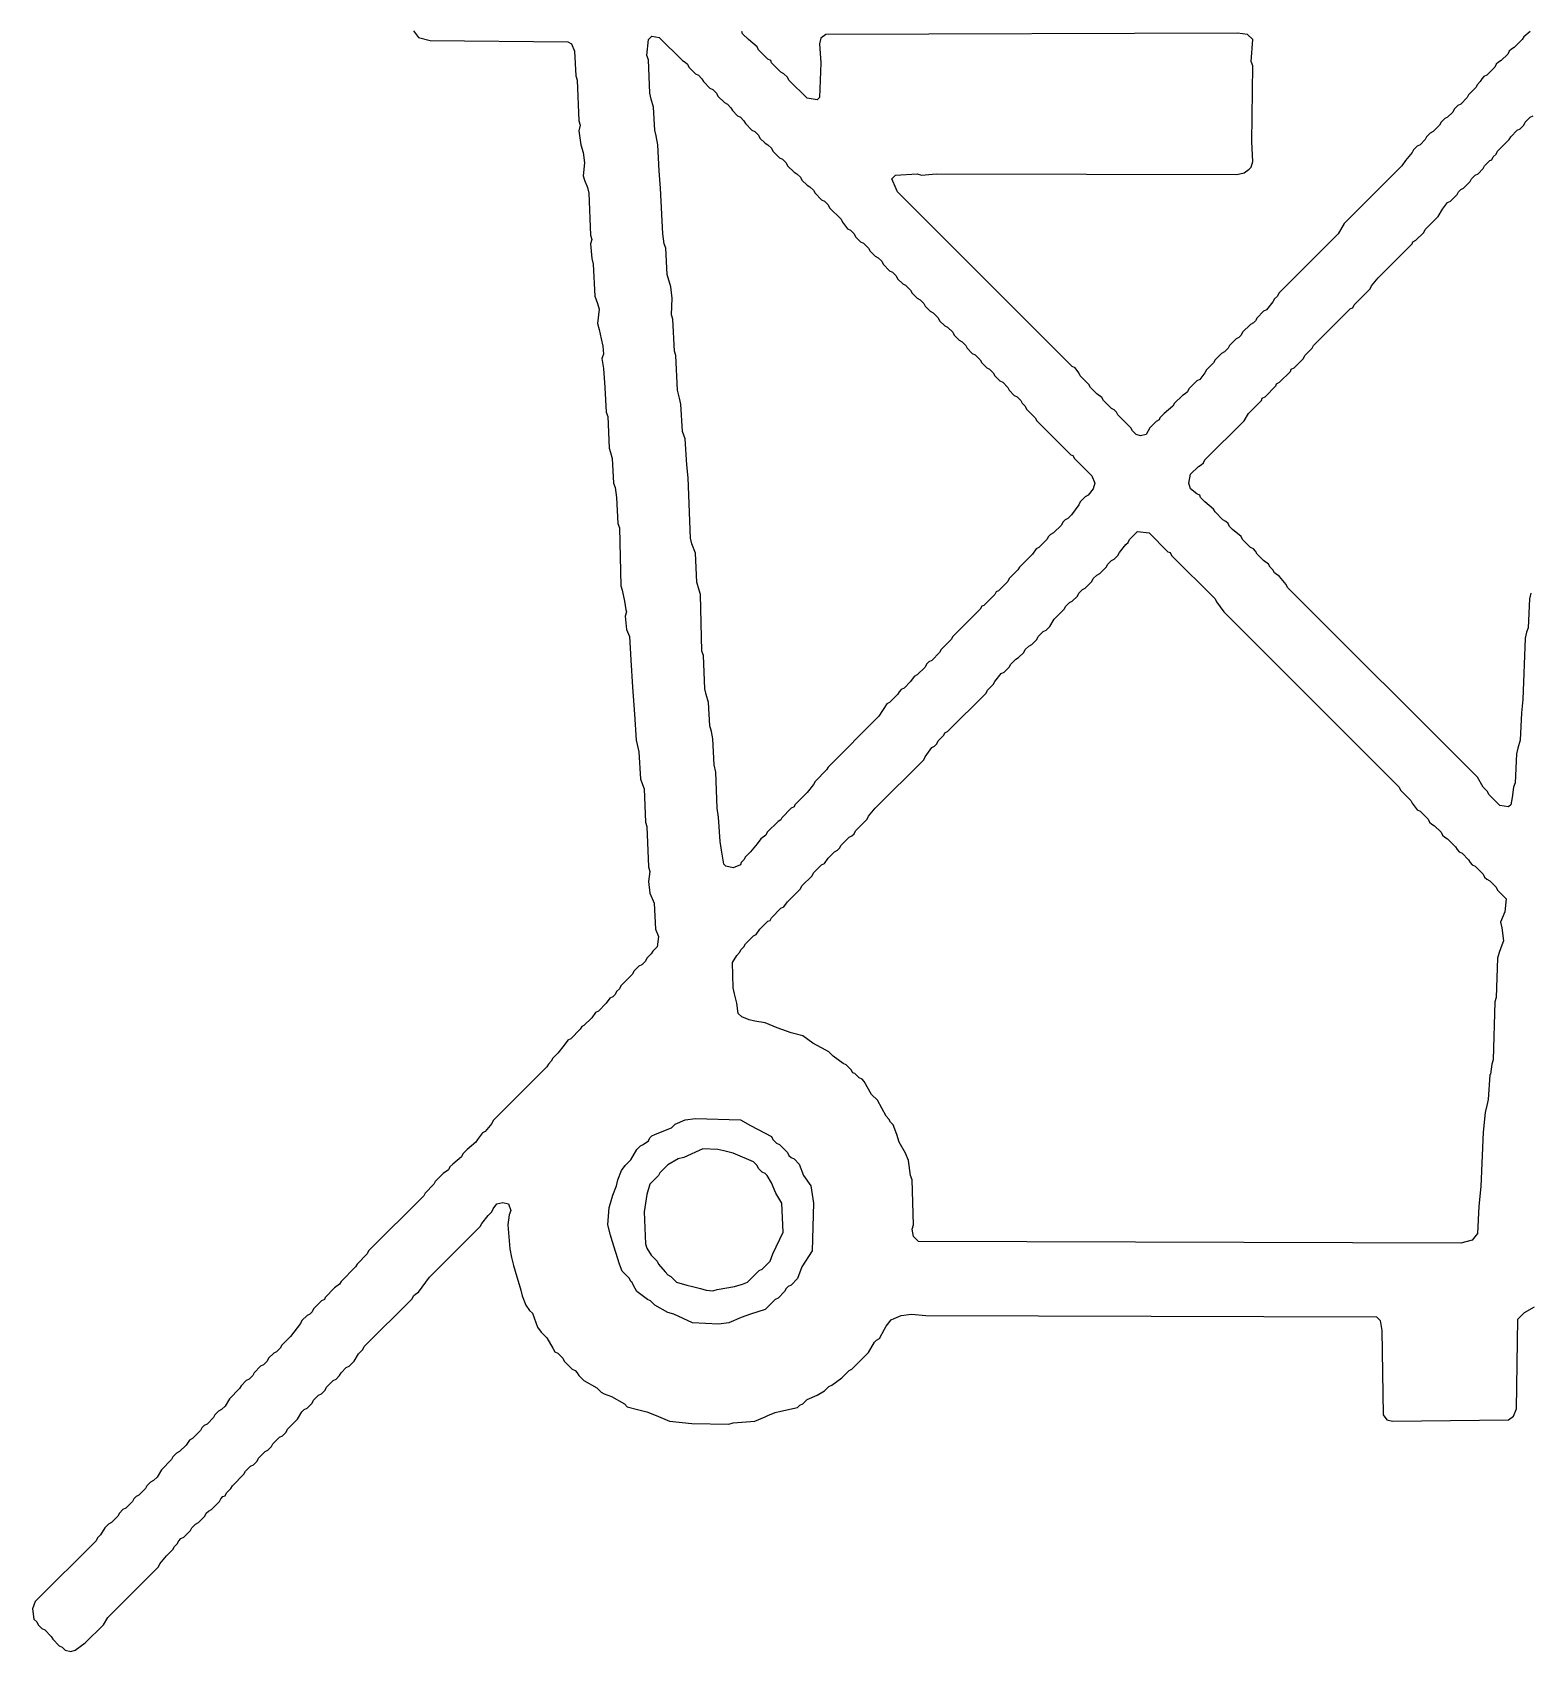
# Model space of a CAD drawing. Header units: millimetres. Extents: x 0 to 174, y 0 to 132.
# Drawn here: x 16.36 to 23.44, y 8.78 to 16.43 of the extents above; entities that cross this region are included whole.
import ezdxf

# ---------------------------------------------------------------- set-up
doc = ezdxf.new("R2010")
doc.units = ezdxf.units.MM
doc.layers.add('BottomOverlay', color=54, linetype='Continuous')

msp = doc.modelspace()

# ---------------------------------------------------------------- linework, layer by layer
at = {"layer": 'BottomOverlay'}
for p, q in [((18.1616, 16.4367), (18.1856, 16.4059)), ((18.1856, 16.4059), (18.2403, 16.3922)), ((18.2403, 16.3922), (18.8908, 16.3853)), ((18.8908, 16.3853), (18.9079, 16.3751)), ((18.9079, 16.3751), (18.9216, 16.3408)), ((19.264, 16.3203), (19.2708, 16.3956)), ((19.2708, 16.3956), (19.2879, 16.4127)), ((19.2879, 16.4127), (19.3222, 16.4059)), ((19.3222, 16.4059), (19.4317, 16.2963)), ((19.7159, 16.423), (19.7125, 16.4333)), ((19.7433, 16.3956), (19.7159, 16.423)), ((19.7844, 16.3614), (19.7433, 16.3956)), ((20.0856, 16.4025), (20.0788, 16.3751)), ((20.0788, 16.3751), (20.0856, 16.2861)), ((20.1096, 16.4196), (20.0856, 16.4025)), ((22.0542, 16.4264), (20.1096, 16.4196)), ((22.1021, 16.4196), (22.0542, 16.4264)), ((22.1261, 16.3956), (22.1021, 16.4196)), ((22.1192, 16.2929), (22.1261, 16.3956)), ((23.3996, 16.3956), (23.362, 16.3579)), ((23.4065, 16.4093), (23.3996, 16.3956)), ((23.4373, 16.4333), (23.4065, 16.4093)), ((18.9216, 16.3408), (18.9285, 16.2244)), ((19.2708, 16.2997), (19.264, 16.3203)), ((19.2777, 16.1423), (19.2708, 16.2997)), ((19.7912, 16.3477), (19.7844, 16.3614)), ((19.8357, 16.3032), (19.7912, 16.3477)), ((19.8494, 16.2963), (19.8357, 16.3032)), ((23.3311, 16.3271), (23.3003, 16.2963)), ((23.338, 16.3408), (23.3311, 16.3271)), ((23.3483, 16.3511), (23.338, 16.3408)), ((23.362, 16.3579), (23.3483, 16.3511)), ((18.9285, 16.2244), (18.9353, 16.2039)), ((19.4317, 16.2963), (19.4454, 16.2895)), ((19.4454, 16.2895), (19.4557, 16.2792)), ((19.4557, 16.2792), (19.4625, 16.2655)), ((19.4625, 16.2655), (19.4934, 16.2347)), ((19.4934, 16.2347), (19.5071, 16.2279)), ((19.5071, 16.2279), (19.5242, 16.2107)), ((19.8528, 16.2861), (19.8494, 16.2963)), ((19.8973, 16.2415), (19.8528, 16.2861)), ((19.911, 16.2347), (19.8973, 16.2415)), ((19.9281, 16.2176), (19.911, 16.2347)), ((20.0856, 16.2861), (20.0788, 16.1217)), ((22.1261, 16.2724), (22.1192, 16.2929)), ((22.1226, 15.9129), (22.1261, 16.2724)), ((23.2319, 16.2279), (23.2182, 16.221)), ((23.2695, 16.2655), (23.2319, 16.2279)), ((23.2764, 16.2792), (23.2695, 16.2655)), ((23.2866, 16.2895), (23.2764, 16.2792)), ((23.3003, 16.2963), (23.2866, 16.2895)), ((18.9353, 16.2039), (18.9422, 16.0122)), ((19.5242, 16.2107), (19.531, 16.197)), ((19.531, 16.197), (19.5618, 16.1662)), ((19.5618, 16.1662), (19.5755, 16.1594)), ((19.5755, 16.1594), (19.5926, 16.1423)), ((19.935, 16.2039), (19.9281, 16.2176)), ((20.0206, 16.1183), (19.935, 16.2039)), ((23.1805, 16.1697), (23.1463, 16.1354)), ((23.1874, 16.1833), (23.1805, 16.1697)), ((23.2011, 16.197), (23.1874, 16.1833)), ((23.2079, 16.2107), (23.2011, 16.197)), ((23.2182, 16.221), (23.2079, 16.2107)), ((19.2845, 16.1149), (19.2777, 16.1423)), ((19.2948, 16.0772), (19.2845, 16.1149)), ((19.3016, 15.9677), (19.2948, 16.0772)), ((19.5926, 16.1423), (19.5995, 16.1286)), ((19.5995, 16.1286), (19.6303, 16.0978)), ((19.6303, 16.0978), (19.644, 16.0909)), ((19.644, 16.0909), (19.6611, 16.0738)), ((19.6611, 16.0738), (19.668, 16.0601)), ((20.0685, 16.1115), (20.0206, 16.1183)), ((20.0788, 16.1217), (20.0685, 16.1115)), ((23.0949, 16.0841), (23.0778, 16.0669)), ((23.1086, 16.0909), (23.0949, 16.0841)), ((23.1394, 16.1217), (23.1086, 16.0909)), ((23.1463, 16.1354), (23.1394, 16.1217)), ((18.9422, 16.0122), (18.949, 15.9916)), ((19.668, 16.0601), (19.6919, 16.0361)), ((19.6919, 16.0361), (19.7056, 16.0293)), ((19.7056, 16.0293), (19.7227, 16.0122)), ((19.7227, 16.0122), (19.7296, 15.9985)), ((19.7296, 15.9985), (19.7604, 15.9677)), ((23.0162, 16.0053), (23.0093, 15.9916)), ((23.0333, 16.0224), (23.0162, 16.0053)), ((23.047, 16.0293), (23.0333, 16.0224)), ((23.071, 16.0532), (23.047, 16.0293)), ((23.0778, 16.0669), (23.071, 16.0532)), ((23.4065, 15.9916), (23.4133, 16.0053)), ((23.4133, 16.0053), (23.4373, 16.0293)), ((23.4373, 16.0293), (23.451, 16.0361)), ((18.949, 15.9916), (18.9422, 15.9642)), ((18.9422, 15.9642), (18.9524, 15.8992)), ((19.3085, 15.9403), (19.3016, 15.9677)), ((19.3153, 15.8992), (19.3085, 15.9403)), ((19.7604, 15.9677), (19.7741, 15.9608)), ((19.7741, 15.9608), (19.7912, 15.9437)), ((19.7912, 15.9437), (19.7981, 15.93)), ((19.7981, 15.93), (19.822, 15.906)), ((22.9409, 15.9232), (22.9169, 15.8992)), ((22.9477, 15.9368), (22.9409, 15.9232)), ((22.9648, 15.954), (22.9477, 15.9368)), ((22.9785, 15.9608), (22.9648, 15.954)), ((23.0093, 15.9916), (22.9785, 15.9608)), ((23.2832, 15.8684), (23.338, 15.9232)), ((23.338, 15.9232), (23.3448, 15.9368)), ((23.3448, 15.9368), (23.3757, 15.9677)), ((23.3757, 15.9677), (23.3893, 15.9745)), ((23.3893, 15.9745), (23.4065, 15.9916)), ((18.9524, 15.8992), (18.9627, 15.8615)), ((18.9627, 15.8615), (18.9696, 15.8136)), ((19.3222, 15.7759), (19.3153, 15.8992)), ((19.822, 15.906), (19.8357, 15.8992)), ((19.8357, 15.8992), (19.8528, 15.8821)), ((19.8528, 15.8821), (19.8597, 15.8684)), ((19.8597, 15.8684), (19.8905, 15.8376)), ((22.1261, 15.8204), (22.1226, 15.9129)), ((22.8792, 15.8615), (22.8484, 15.8239)), ((22.8861, 15.8752), (22.8792, 15.8615)), ((22.9032, 15.8923), (22.8861, 15.8752)), ((22.9169, 15.8992), (22.9032, 15.8923)), ((23.2558, 15.8273), (23.2627, 15.841)), ((23.2627, 15.841), (23.2764, 15.8547)), ((23.2764, 15.8547), (23.2832, 15.8684)), ((18.9696, 15.8136), (18.9627, 15.752)), ((19.329, 15.6938), (19.3222, 15.7759)), ((19.8905, 15.8376), (19.9042, 15.8307)), ((19.9042, 15.8307), (19.9213, 15.8136)), ((19.9213, 15.8136), (19.9281, 15.7999)), ((19.9281, 15.7999), (19.959, 15.7691)), ((19.959, 15.7691), (19.9727, 15.7622)), ((22.0507, 15.7588), (22.085, 15.7657)), ((22.085, 15.7657), (22.1089, 15.7828)), ((22.1089, 15.7828), (22.1192, 15.7931)), ((22.1192, 15.7931), (22.1261, 15.8204)), ((22.8313, 15.7999), (22.5574, 15.526)), ((22.8484, 15.8239), (22.8313, 15.7999)), ((23.1908, 15.7622), (23.2147, 15.7862)), ((23.2147, 15.7862), (23.2216, 15.7999)), ((23.2216, 15.7999), (23.2456, 15.8239)), ((23.2456, 15.8239), (23.2558, 15.8273)), ((18.9627, 15.752), (18.9696, 15.7314)), ((18.9696, 15.7314), (18.9832, 15.6972)), ((18.9832, 15.6972), (18.9901, 15.6698)), ((19.3393, 15.4781), (19.329, 15.6938)), ((19.9727, 15.7622), (19.9898, 15.7451)), ((19.9898, 15.7451), (19.9966, 15.7314)), ((19.9966, 15.7314), (20.0206, 15.7075)), ((20.0206, 15.7075), (20.0343, 15.7006)), ((20.0343, 15.7006), (20.0514, 15.6835)), ((20.4211, 15.7383), (20.4383, 15.7554)), ((20.4417, 15.6904), (20.4211, 15.7383)), ((20.4383, 15.7554), (20.541, 15.7622)), ((20.4485, 15.6767), (20.4417, 15.6904)), ((20.541, 15.7622), (20.5615, 15.7554)), ((20.5615, 15.7554), (20.63, 15.7622)), ((20.63, 15.7622), (22.0507, 15.7588)), ((23.0983, 15.6767), (23.1086, 15.6869)), ((23.1086, 15.6869), (23.1223, 15.6938)), ((23.1223, 15.6938), (23.1531, 15.7246)), ((23.1531, 15.7246), (23.16, 15.7383)), ((23.16, 15.7383), (23.1771, 15.7554)), ((23.1771, 15.7554), (23.1908, 15.7622)), ((18.9901, 15.6698), (18.9969, 15.4712)), ((20.0514, 15.6835), (20.0582, 15.6698)), ((20.0582, 15.6698), (20.0891, 15.639)), ((20.0891, 15.639), (20.1027, 15.6322)), ((20.1027, 15.6322), (20.1199, 15.615)), ((20.1199, 15.615), (20.1267, 15.6013)), ((21.2736, 14.8516), (20.4485, 15.6767)), ((23.023, 15.5945), (23.047, 15.6253)), ((23.047, 15.6253), (23.0607, 15.6322)), ((23.0607, 15.6322), (23.0915, 15.663)), ((23.0915, 15.663), (23.0983, 15.6767)), ((20.1267, 15.6013), (20.1815, 15.5466)), ((20.1815, 15.5466), (20.1883, 15.5329)), ((20.1883, 15.5329), (20.2123, 15.5021)), ((22.9409, 15.4986), (23.0025, 15.5603)), ((23.0025, 15.5603), (23.023, 15.5945)), ((18.9969, 15.4712), (19.0038, 15.4507)), ((19.3461, 15.4302), (19.3393, 15.4781)), ((20.2123, 15.5021), (20.226, 15.4952)), ((20.226, 15.4952), (20.2431, 15.4781)), ((20.2431, 15.4781), (20.25, 15.4644)), ((20.25, 15.4644), (20.2739, 15.4404)), ((22.53, 15.4781), (22.2493, 15.1974)), ((22.5574, 15.526), (22.53, 15.4781)), ((22.8964, 15.4473), (22.934, 15.4849)), ((22.934, 15.4849), (22.9409, 15.4986)), ((19.0038, 15.4507), (18.9969, 15.4302)), ((18.9969, 15.4302), (19.0038, 15.3617)), ((19.353, 15.4096), (19.3461, 15.4302)), ((19.3598, 15.2864), (19.353, 15.4096)), ((20.2739, 15.4404), (20.2876, 15.4336)), ((20.2876, 15.4336), (20.3116, 15.4096)), ((20.3116, 15.4096), (20.3184, 15.3959)), ((20.3184, 15.3959), (20.3424, 15.372)), ((22.7252, 15.2761), (22.8792, 15.4302)), ((22.8792, 15.4302), (22.8827, 15.4404)), ((22.8827, 15.4404), (22.8964, 15.4473)), ((19.0038, 15.3617), (19.0106, 15.3343)), ((19.0106, 15.3343), (19.0175, 15.1837)), ((20.3424, 15.372), (20.3561, 15.3651)), ((20.3561, 15.3651), (20.3732, 15.348)), ((20.3732, 15.348), (20.3801, 15.3343)), ((20.3801, 15.3343), (20.4109, 15.3035)), ((20.4109, 15.3035), (20.4246, 15.2966)), ((19.377, 15.2282), (19.3598, 15.2864)), ((19.3838, 15.1734), (19.377, 15.2282)), ((20.4246, 15.2966), (20.4417, 15.2795)), ((20.4417, 15.2795), (20.4485, 15.2658)), ((20.4485, 15.2658), (20.4725, 15.2419)), ((20.4725, 15.2419), (20.4862, 15.235)), ((20.4862, 15.235), (20.5101, 15.2111)), ((22.6807, 15.2179), (22.6875, 15.2316)), ((22.6875, 15.2316), (22.7183, 15.2693)), ((22.7183, 15.2693), (22.7218, 15.2727)), ((22.7218, 15.2727), (22.7252, 15.2761)), ((19.0175, 15.1837), (19.0312, 15.1494)), ((19.3804, 15.0947), (19.3838, 15.1734)), ((20.5101, 15.2111), (20.517, 15.1974)), ((20.517, 15.1974), (20.541, 15.1734)), ((20.541, 15.1734), (20.5547, 15.1666)), ((20.5547, 15.1666), (20.5718, 15.1494)), ((22.2219, 15.1563), (22.1911, 15.1186)), ((22.2288, 15.17), (22.2219, 15.1563)), ((22.2425, 15.1837), (22.2288, 15.17)), ((22.2493, 15.1974), (22.2425, 15.1837)), ((22.6054, 15.1426), (22.6807, 15.2179)), ((19.0312, 15.1494), (19.038, 15.122)), ((19.038, 15.122), (19.0312, 15.0536)), ((19.3872, 15.0741), (19.3804, 15.0947)), ((19.3941, 14.9235), (19.3872, 15.0741)), ((20.5718, 15.1494), (20.5786, 15.1357)), ((20.5786, 15.1357), (20.6026, 15.1118)), ((20.6026, 15.1118), (20.6163, 15.1049)), ((20.6163, 15.1049), (20.6402, 15.081)), ((20.6402, 15.081), (20.6471, 15.0673)), ((22.1466, 15.081), (22.1398, 15.0673)), ((22.1774, 15.1118), (22.1466, 15.081)), ((22.1911, 15.1186), (22.1774, 15.1118)), ((22.4136, 14.9509), (22.5882, 15.1255)), ((22.5882, 15.1255), (22.5985, 15.1289)), ((22.5985, 15.1289), (22.6054, 15.1426)), ((19.0312, 15.0536), (19.038, 15.0262)), ((19.038, 15.0262), (19.0483, 14.9817)), ((20.6471, 15.0673), (20.6711, 15.0433)), ((20.6711, 15.0433), (20.6847, 15.0365)), ((20.6847, 15.0365), (20.7087, 15.0125)), ((20.7087, 15.0125), (20.7156, 14.9988)), ((20.7156, 14.9988), (20.7395, 14.9748)), ((22.0713, 14.9988), (22.061, 14.9885)), ((22.0781, 15.0125), (22.0713, 14.9988)), ((22.1158, 15.0502), (22.0781, 15.0125)), ((22.1295, 15.057), (22.1158, 15.0502)), ((22.1398, 15.0673), (22.1295, 15.057)), ((19.0483, 14.9817), (19.0551, 14.9474)), ((19.0551, 14.9474), (19.0586, 14.9098)), ((19.4009, 14.9029), (19.3941, 14.9235)), ((20.7395, 14.9748), (20.7532, 14.968)), ((20.7532, 14.968), (20.7703, 14.9509)), ((20.7703, 14.9509), (20.7772, 14.9372)), ((20.7772, 14.9372), (20.8011, 14.9132)), ((22.0097, 14.9372), (21.9925, 14.9201)), ((22.0165, 14.9509), (22.0097, 14.9372)), ((22.0473, 14.9817), (22.0165, 14.9509)), ((22.061, 14.9885), (22.0473, 14.9817)), ((22.3726, 14.9029), (22.4068, 14.9372)), ((22.4068, 14.9372), (22.4136, 14.9509)), ((19.0586, 14.9098), (19.0517, 14.8892)), ((19.0517, 14.8892), (19.0586, 14.8413)), ((19.4078, 14.7386), (19.4009, 14.9029)), ((20.8011, 14.9132), (20.8148, 14.9064)), ((20.8148, 14.9064), (20.8388, 14.8824)), ((20.8388, 14.8824), (20.8457, 14.8687)), ((20.8457, 14.8687), (20.8696, 14.8447)), ((20.8696, 14.8447), (20.8833, 14.8379)), ((21.2873, 14.8447), (21.2736, 14.8516)), ((21.3044, 14.8208), (21.2873, 14.8447)), ((21.9412, 14.8687), (21.907, 14.8345)), ((21.948, 14.8824), (21.9412, 14.8687)), ((21.9788, 14.9132), (21.948, 14.8824)), ((21.9925, 14.9201), (21.9788, 14.9132)), ((22.3075, 14.8379), (22.3212, 14.8447)), ((22.3212, 14.8447), (22.3657, 14.8892)), ((22.3657, 14.8892), (22.3726, 14.9029)), ((19.0586, 14.8413), (19.0654, 14.7523)), ((20.8833, 14.8379), (20.9004, 14.8208)), ((20.9004, 14.8208), (20.9073, 14.8071)), ((20.9073, 14.8071), (20.9312, 14.7831)), ((20.9312, 14.7831), (20.9449, 14.7763)), ((20.9449, 14.7763), (20.9689, 14.7523)), ((21.3113, 14.8071), (21.3044, 14.8208)), ((21.3523, 14.766), (21.3113, 14.8071)), ((21.8624, 14.7831), (21.8248, 14.7455)), ((21.8761, 14.79), (21.8624, 14.7831)), ((21.9001, 14.8208), (21.8761, 14.79)), ((21.907, 14.8345), (21.9001, 14.8208)), ((22.2356, 14.7592), (22.239, 14.7694)), ((22.239, 14.7694), (22.2527, 14.7763)), ((22.2527, 14.7763), (22.3041, 14.8276)), ((22.3041, 14.8276), (22.3075, 14.8379)), ((19.0654, 14.7523), (19.0723, 14.6359)), ((19.418, 14.701), (19.4078, 14.7386)), ((19.4249, 14.6736), (19.418, 14.701)), ((20.9689, 14.7523), (20.9757, 14.7386)), ((20.9757, 14.7386), (20.9997, 14.7146)), ((20.9997, 14.7146), (21.0134, 14.7078)), ((21.0134, 14.7078), (21.0305, 14.6907)), ((21.3592, 14.7523), (21.3523, 14.766)), ((21.39, 14.7215), (21.3592, 14.7523)), ((21.414, 14.7044), (21.39, 14.7215)), ((21.4208, 14.6907), (21.414, 14.7044)), ((21.794, 14.7146), (21.7563, 14.677)), ((21.8077, 14.7215), (21.794, 14.7146)), ((21.8179, 14.7318), (21.8077, 14.7215)), ((21.8248, 14.7455), (21.8179, 14.7318)), ((22.1671, 14.6907), (22.1706, 14.701)), ((22.1706, 14.701), (22.1843, 14.7078)), ((22.1843, 14.7078), (22.2356, 14.7592)), ((19.0723, 14.6359), (19.0791, 14.6154)), ((19.0791, 14.6154), (19.086, 14.4647)), ((19.4317, 14.5435), (19.4249, 14.6736)), ((21.0305, 14.6907), (21.0374, 14.677)), ((21.0374, 14.677), (21.0511, 14.6633)), ((21.0511, 14.6633), (21.0579, 14.6496)), ((21.0579, 14.6496), (21.099, 14.6085)), ((21.4585, 14.653), (21.4208, 14.6907)), ((21.4722, 14.6462), (21.4585, 14.653)), ((21.4824, 14.6359), (21.4722, 14.6462)), ((21.4893, 14.6222), (21.4824, 14.6359)), ((21.5509, 14.5606), (21.4893, 14.6222)), ((21.7084, 14.6291), (21.6878, 14.6085)), ((21.7495, 14.6633), (21.7084, 14.6291)), ((21.7563, 14.677), (21.7495, 14.6633)), ((22.085, 14.5948), (22.1055, 14.6291)), ((22.1055, 14.6291), (22.1671, 14.6907)), ((19.4454, 14.5092), (19.4317, 14.5435)), ((21.099, 14.6085), (21.1058, 14.5948)), ((21.1058, 14.5948), (21.2668, 14.4339)), ((21.5578, 14.5469), (21.5509, 14.5606)), ((21.5749, 14.5298), (21.5578, 14.5469)), ((21.6399, 14.5606), (21.6228, 14.5298)), ((21.6707, 14.5914), (21.6399, 14.5606)), ((21.6844, 14.5982), (21.6707, 14.5914)), ((21.6878, 14.6085), (21.6844, 14.5982)), ((21.9001, 14.4099), (22.085, 14.5948)), ((19.086, 14.4647), (19.0928, 14.4442)), ((19.4523, 14.386), (19.4454, 14.5092)), ((21.5954, 14.5229), (21.5749, 14.5298)), ((21.6228, 14.5298), (21.5954, 14.5229)), ((19.0928, 14.4442), (19.0996, 14.4168)), ((19.0996, 14.4168), (19.1065, 14.3004)), ((19.4591, 14.3244), (19.4523, 14.386)), ((21.2668, 14.4339), (21.277, 14.4305)), ((21.277, 14.4305), (21.2839, 14.4168)), ((21.2839, 14.4168), (21.3284, 14.3723)), ((21.8693, 14.3791), (21.883, 14.386)), ((21.883, 14.386), (21.8933, 14.3963)), ((21.8933, 14.3963), (21.9001, 14.4099)), ((19.4694, 14.0402), (19.4591, 14.3244)), ((21.3284, 14.3723), (21.3318, 14.3689)), ((21.3318, 14.3689), (21.366, 14.3346)), ((21.366, 14.3346), (21.3797, 14.3004)), ((21.8248, 14.3004), (21.8316, 14.3415)), ((21.8316, 14.3415), (21.8693, 14.3791)), ((19.1065, 14.3004), (19.1133, 14.2799)), ((19.1133, 14.2799), (19.1202, 14.2319)), ((21.3352, 14.2353), (21.3113, 14.2114)), ((21.3489, 14.2422), (21.3352, 14.2353)), ((21.3729, 14.273), (21.3489, 14.2422)), ((21.3797, 14.3004), (21.3729, 14.273)), ((21.8316, 14.273), (21.8248, 14.3004)), ((21.8624, 14.249), (21.8316, 14.273)), ((21.8761, 14.2422), (21.8624, 14.249)), ((21.8796, 14.2319), (21.8761, 14.2422)), ((19.1202, 14.2319), (19.127, 14.1087)), ((21.3044, 14.1977), (21.2702, 14.1498)), ((21.3113, 14.2114), (21.3044, 14.1977)), ((21.9001, 14.2114), (21.8796, 14.2319)), ((21.9412, 14.1771), (21.9001, 14.2114)), ((21.948, 14.1635), (21.9412, 14.1771)), ((21.9857, 14.1258), (21.948, 14.1635)), ((19.127, 14.1087), (19.1339, 14.0881)), ((19.1339, 14.0881), (19.1407, 13.8143)), ((21.2222, 14.1018), (21.1846, 14.0642)), ((21.2291, 14.1155), (21.2222, 14.1018)), ((21.2394, 14.1258), (21.2291, 14.1155)), ((21.2531, 14.1326), (21.2394, 14.1258)), ((21.2702, 14.1498), (21.2531, 14.1326)), ((21.9994, 14.1189), (21.9857, 14.1258)), ((22.0097, 14.1087), (21.9994, 14.1189)), ((22.0165, 14.095), (22.0097, 14.1087)), ((22.0302, 14.0813), (22.0165, 14.095)), ((22.0713, 14.0471), (22.0302, 14.0813)), ((19.4762, 14.0128), (19.4694, 14.0402)), ((19.4934, 13.9683), (19.4762, 14.0128)), ((21.1538, 14.0334), (21.1161, 13.9957)), ((21.1606, 14.0471), (21.1538, 14.0334)), ((21.1709, 14.0573), (21.1606, 14.0471)), ((21.1846, 14.0642), (21.1709, 14.0573)), ((21.4961, 13.9717), (21.5269, 14.0094)), ((21.5269, 14.0094), (21.5372, 14.0197)), ((21.5372, 14.0197), (21.5441, 14.0334)), ((21.5441, 14.0334), (21.5817, 14.071)), ((21.5817, 14.071), (21.6365, 14.0642)), ((21.6365, 14.0642), (21.7255, 13.9752)), ((22.0781, 14.0334), (22.0713, 14.0471)), ((22.1158, 13.9957), (22.0781, 14.0334)), ((19.5002, 13.8314), (19.4934, 13.9683)), ((21.0853, 13.9649), (21.0237, 13.9033)), ((21.1024, 13.9889), (21.0853, 13.9649)), ((21.1161, 13.9957), (21.1024, 13.9889)), ((21.4414, 13.917), (21.4585, 13.9341)), ((21.4585, 13.9341), (21.4722, 13.9409)), ((21.4722, 13.9409), (21.4893, 13.958)), ((21.4893, 13.958), (21.4961, 13.9717)), ((21.7255, 13.9752), (21.7358, 13.9717)), ((21.7358, 13.9717), (21.7426, 13.958)), ((21.7426, 13.958), (21.948, 13.7526)), ((22.1295, 13.9889), (22.1158, 13.9957)), ((22.1398, 13.9786), (22.1295, 13.9889)), ((22.1466, 13.9649), (22.1398, 13.9786)), ((22.1774, 13.9341), (22.1466, 13.9649)), ((22.2014, 13.917), (22.1774, 13.9341)), ((21.0168, 13.8896), (20.9757, 13.8485)), ((21.0237, 13.9033), (21.0168, 13.8896)), ((21.3729, 13.8485), (21.39, 13.8656)), ((21.39, 13.8656), (21.4037, 13.8725)), ((21.4037, 13.8725), (21.4345, 13.9033)), ((21.4345, 13.9033), (21.4414, 13.917)), ((22.2082, 13.9033), (22.2014, 13.917)), ((22.2219, 13.8896), (22.2082, 13.9033)), ((22.2288, 13.8759), (22.2219, 13.8896)), ((22.2527, 13.8588), (22.2288, 13.8759)), ((22.2835, 13.8211), (22.2527, 13.8588)), ((19.1407, 13.8143), (19.1476, 13.7937)), ((19.1476, 13.7937), (19.1578, 13.7424)), ((19.5105, 13.7937), (19.5002, 13.8314)), ((19.5173, 13.7732), (19.5105, 13.7937)), ((19.5242, 13.5061), (19.5173, 13.7732)), ((20.9073, 13.7732), (20.8559, 13.7218)), ((20.9141, 13.7869), (20.9073, 13.7732)), ((20.9244, 13.7903), (20.9141, 13.7869)), ((20.9689, 13.8348), (20.9244, 13.7903)), ((20.9757, 13.8485), (20.9689, 13.8348)), ((21.2976, 13.7663), (21.3044, 13.78)), ((21.3044, 13.78), (21.3215, 13.7971)), ((21.3215, 13.7971), (21.3352, 13.804)), ((21.3352, 13.804), (21.366, 13.8348)), ((21.366, 13.8348), (21.3729, 13.8485)), ((22.2904, 13.8074), (22.2835, 13.8211)), ((23.1874, 12.9104), (22.2904, 13.8074)), ((23.4407, 13.78), (23.4339, 13.7526)), ((19.1578, 13.7424), (19.1647, 13.7013)), ((19.1647, 13.7013), (19.1681, 13.691)), ((20.8388, 13.7047), (20.7087, 13.5746)), ((20.8457, 13.7184), (20.8388, 13.7047)), ((20.8559, 13.7218), (20.8457, 13.7184)), ((21.188, 13.6568), (21.2359, 13.7047)), ((21.2359, 13.7047), (21.2428, 13.7184)), ((21.2428, 13.7184), (21.2599, 13.7355)), ((21.2599, 13.7355), (21.2736, 13.7424)), ((21.2736, 13.7424), (21.2976, 13.7663)), ((21.948, 13.7526), (21.9549, 13.7389)), ((21.9549, 13.7389), (21.9891, 13.691)), ((23.4339, 13.7526), (23.427, 13.6157)), ((19.1681, 13.691), (19.1613, 13.6705)), ((19.1613, 13.6705), (19.1681, 13.6088)), ((21.1504, 13.6054), (21.1675, 13.6225)), ((21.1675, 13.6225), (21.188, 13.6568)), ((21.9891, 13.691), (22.8176, 12.8625)), ((19.1681, 13.6088), (19.1818, 13.5746)), ((19.1818, 13.5746), (19.1887, 13.4651)), ((20.7019, 13.5609), (20.6539, 13.513)), ((20.7087, 13.5746), (20.7019, 13.5609)), ((21.0819, 13.5369), (21.1058, 13.5609)), ((21.1058, 13.5609), (21.1127, 13.5746)), ((21.1127, 13.5746), (21.1367, 13.5986)), ((21.1367, 13.5986), (21.1504, 13.6054)), ((23.4133, 13.5678), (23.403, 13.2768)), ((23.4202, 13.5951), (23.4133, 13.5678)), ((23.427, 13.6157), (23.4202, 13.5951)), ((19.531, 13.4856), (19.5242, 13.5061)), ((19.5379, 13.3281), (19.531, 13.4856)), ((20.6471, 13.4993), (20.6094, 13.4616)), ((20.6539, 13.513), (20.6471, 13.4993)), ((20.9826, 13.4445), (21.0066, 13.4685)), ((21.0066, 13.4685), (21.0203, 13.4753)), ((21.0203, 13.4753), (21.0442, 13.4993)), ((21.0442, 13.4993), (21.0511, 13.513)), ((21.0511, 13.513), (21.0682, 13.5301)), ((21.0682, 13.5301), (21.0819, 13.5369)), ((19.1887, 13.4651), (19.1955, 13.335)), ((20.541, 13.3932), (20.5273, 13.3863)), ((20.5786, 13.4308), (20.541, 13.3932)), ((20.5855, 13.4445), (20.5786, 13.4308)), ((20.5957, 13.4548), (20.5855, 13.4445)), ((20.6094, 13.4616), (20.5957, 13.4548)), ((20.9073, 13.3623), (20.9381, 13.4)), ((20.9381, 13.4), (20.9518, 13.4069)), ((20.9518, 13.4069), (20.9757, 13.4308)), ((20.9757, 13.4308), (20.9826, 13.4445)), ((19.1955, 13.335), (19.2058, 13.2083)), ((19.5447, 13.3007), (19.5379, 13.3281)), ((20.4554, 13.3144), (20.4485, 13.3007)), ((20.4656, 13.3247), (20.4554, 13.3144)), ((20.4793, 13.3315), (20.4656, 13.3247)), ((20.5101, 13.3623), (20.4793, 13.3315)), ((20.5273, 13.3863), (20.5101, 13.3623)), ((20.8662, 13.3076), (20.873, 13.3213)), ((20.873, 13.3213), (20.9004, 13.3486)), ((20.9004, 13.3486), (20.9073, 13.3623)), ((19.555, 13.2631), (19.5447, 13.3007)), ((19.5618, 13.1535), (19.555, 13.2631)), ((20.3972, 13.2562), (20.3595, 13.198)), ((20.4109, 13.2631), (20.3972, 13.2562)), ((20.4485, 13.3007), (20.4109, 13.2631)), ((20.6847, 13.1261), (20.8662, 13.3076)), ((23.403, 13.2768), (23.3962, 13.2151)), ((19.2058, 13.2083), (19.2126, 13.085)), ((20.3595, 13.198), (20.1199, 12.9584)), ((23.3962, 13.2151), (23.3893, 13.085)), ((19.2126, 13.085), (19.2263, 13.0303)), ((19.5687, 13.1261), (19.5618, 13.1535)), ((19.5755, 13.0919), (19.5687, 13.1261)), ((19.5824, 12.9686), (19.5755, 13.0919)), ((20.6402, 13.0816), (20.6676, 13.109)), ((20.6676, 13.109), (20.6711, 13.1193)), ((20.6711, 13.1193), (20.6847, 13.1261)), ((23.3893, 13.085), (23.3791, 13.0474)), ((19.2263, 13.0303), (19.2332, 12.9002)), ((20.5786, 13.0063), (20.6094, 13.0508)), ((20.6094, 13.0508), (20.6231, 13.0576)), ((20.6231, 13.0576), (20.6334, 13.0679)), ((20.6334, 13.0679), (20.6402, 13.0816)), ((23.3722, 13.02), (23.3654, 12.8831)), ((23.3791, 13.0474), (23.3722, 13.02)), ((19.5892, 12.9344), (19.5824, 12.9686)), ((19.5961, 12.7632), (19.5892, 12.9344)), ((20.113, 12.9447), (20.0582, 12.8899)), ((20.1199, 12.9584), (20.113, 12.9447)), ((20.3424, 12.7632), (20.5718, 12.9926)), ((20.5718, 12.9926), (20.5786, 13.0063)), ((19.2332, 12.9002), (19.2503, 12.8557)), ((19.2503, 12.8557), (19.2571, 12.6982)), ((20.0514, 12.8762), (20.0206, 12.8385)), ((20.0582, 12.8899), (20.0514, 12.8762)), ((22.8176, 12.8625), (22.8245, 12.8488)), ((23.2147, 12.8625), (23.1874, 12.9104)), ((23.2353, 12.842), (23.2147, 12.8625)), ((23.3585, 12.8625), (23.3517, 12.8146)), ((23.3654, 12.8831), (23.3585, 12.8625)), ((19.9624, 12.7803), (19.959, 12.7701)), ((20.0206, 12.8385), (19.9624, 12.7803)), ((22.8245, 12.8488), (22.8724, 12.8009)), ((22.8724, 12.8009), (22.8792, 12.7872)), ((22.8792, 12.7872), (22.9032, 12.7564)), ((23.2421, 12.8283), (23.2353, 12.842)), ((23.2935, 12.7769), (23.2421, 12.8283)), ((23.3448, 12.7803), (23.3346, 12.7701)), ((23.3517, 12.8146), (23.3448, 12.7803)), ((19.6029, 12.7221), (19.5961, 12.7632)), ((19.6098, 12.6057), (19.6029, 12.7221)), ((19.8973, 12.7084), (19.8836, 12.7016)), ((19.9008, 12.7187), (19.8973, 12.7084)), ((19.9453, 12.7632), (19.9008, 12.7187)), ((19.959, 12.7701), (19.9453, 12.7632)), ((20.25, 12.6571), (20.3047, 12.7119)), ((20.3047, 12.7119), (20.3116, 12.7256)), ((20.3116, 12.7256), (20.3424, 12.7632)), ((22.9032, 12.7564), (22.9169, 12.7495)), ((22.9169, 12.7495), (22.9546, 12.7119)), ((22.9546, 12.7119), (22.9614, 12.6982)), ((23.3346, 12.7701), (23.2935, 12.7769)), ((19.2571, 12.6982), (19.264, 12.6776)), ((19.264, 12.6776), (19.2708, 12.4859)), ((19.8254, 12.6366), (19.8015, 12.6194)), ((19.8323, 12.6502), (19.8254, 12.6366)), ((19.8836, 12.7016), (19.8323, 12.6502)), ((20.1815, 12.5886), (20.2191, 12.6263)), ((20.2191, 12.6263), (20.2328, 12.6331)), ((20.2328, 12.6331), (20.2431, 12.6434)), ((20.2431, 12.6434), (20.25, 12.6571)), ((22.9614, 12.6982), (22.9717, 12.6879)), ((22.9717, 12.6879), (22.9854, 12.6811)), ((22.9854, 12.6811), (23.0162, 12.6502)), ((23.0162, 12.6502), (23.023, 12.6366)), ((23.023, 12.6366), (23.0333, 12.6263)), ((23.0333, 12.6263), (23.047, 12.6194)), ((19.6166, 12.5647), (19.6098, 12.6057)), ((19.6269, 12.4996), (19.6166, 12.5647)), ((19.7535, 12.5578), (19.7296, 12.5338)), ((19.7844, 12.5955), (19.7535, 12.5578)), ((19.8015, 12.6194), (19.7844, 12.5955)), ((20.1199, 12.527), (20.1507, 12.5578)), ((20.1507, 12.5578), (20.1644, 12.5647)), ((20.1644, 12.5647), (20.1746, 12.5749)), ((20.1746, 12.5749), (20.1815, 12.5886)), ((23.047, 12.6194), (23.0847, 12.5818)), ((23.0847, 12.5818), (23.0915, 12.5681)), ((23.0915, 12.5681), (23.1018, 12.5578)), ((23.1018, 12.5578), (23.1155, 12.551)), ((23.1155, 12.551), (23.1463, 12.5202)), ((19.2708, 12.4859), (19.2777, 12.4654)), ((19.6371, 12.4893), (19.6269, 12.4996)), ((19.6714, 12.4825), (19.6371, 12.4893)), ((19.7056, 12.4962), (19.6714, 12.4825)), ((19.709, 12.5065), (19.7056, 12.4962)), ((19.7227, 12.5202), (19.709, 12.5065)), ((19.7296, 12.5338), (19.7227, 12.5202)), ((20.0514, 12.4585), (20.0891, 12.4962)), ((20.0891, 12.4962), (20.1027, 12.503)), ((20.1027, 12.503), (20.1199, 12.527)), ((23.1463, 12.5202), (23.1531, 12.5065)), ((23.1531, 12.5065), (23.1634, 12.4962)), ((23.1634, 12.4962), (23.1771, 12.4893)), ((23.1771, 12.4893), (23.2147, 12.4517)), ((19.2777, 12.4654), (19.2708, 12.4174)), ((19.2708, 12.4174), (19.2777, 12.3627)), ((19.9898, 12.3832), (19.9966, 12.3969)), ((19.9966, 12.3969), (20.0445, 12.4448)), ((20.0445, 12.4448), (20.0514, 12.4585)), ((23.2147, 12.4517), (23.2216, 12.438)), ((23.2216, 12.438), (23.2319, 12.4277)), ((23.2319, 12.4277), (23.2456, 12.4209)), ((23.2456, 12.4209), (23.2764, 12.3901)), ((19.2777, 12.3627), (19.2982, 12.3147)), ((19.911, 12.2976), (19.9281, 12.3216)), ((19.9281, 12.3216), (19.9898, 12.3832)), ((23.2764, 12.3901), (23.2832, 12.3764)), ((23.2832, 12.3764), (23.3243, 12.3353)), ((23.3243, 12.3353), (23.3175, 12.2737)), ((19.2982, 12.3147), (19.3051, 12.1915)), ((19.846, 12.2326), (19.8528, 12.2463)), ((19.8528, 12.2463), (19.8973, 12.2908)), ((19.8973, 12.2908), (19.911, 12.2976)), ((23.3175, 12.2737), (23.2969, 12.2257)), ((19.3051, 12.1915), (19.3188, 12.1573)), ((19.7672, 12.1607), (19.7809, 12.1675)), ((19.7809, 12.1675), (19.7981, 12.1915)), ((19.7981, 12.1915), (19.8357, 12.2292)), ((19.8357, 12.2292), (19.846, 12.2326)), ((23.2969, 12.2257), (23.3038, 12.1983)), ((23.3038, 12.1983), (23.3106, 12.1367)), ((19.3119, 12.1093), (19.2914, 12.0888)), ((19.3188, 12.1573), (19.3119, 12.1093)), ((19.7022, 12.0819), (19.709, 12.0956)), ((19.709, 12.0956), (19.7227, 12.1093)), ((19.7227, 12.1093), (19.7296, 12.123)), ((19.7296, 12.123), (19.7672, 12.1607)), ((23.3038, 12.1162), (23.2901, 12.0819)), ((23.3106, 12.1367), (23.3038, 12.1162)), ((19.2263, 12.0169), (19.2024, 11.9929)), ((19.24, 12.0237), (19.2263, 12.0169)), ((19.2571, 12.0409), (19.24, 12.0237)), ((19.264, 12.0546), (19.2571, 12.0409)), ((19.2845, 12.0751), (19.264, 12.0546)), ((19.2914, 12.0888), (19.2845, 12.0751)), ((19.668, 12.034), (19.6885, 12.0682)), ((19.6714, 11.9142), (19.668, 12.034)), ((19.6885, 12.0682), (19.7022, 12.0819)), ((23.2832, 12.0546), (23.2764, 11.8697)), ((23.2901, 12.0819), (23.2832, 12.0546)), ((19.1955, 11.9792), (19.1407, 11.9245)), ((19.2024, 11.9929), (19.1955, 11.9792)), ((19.0894, 11.8663), (19.0723, 11.8423)), ((19.1031, 11.8731), (19.0894, 11.8663)), ((19.1133, 11.8834), (19.1031, 11.8731)), ((19.1202, 11.8971), (19.1133, 11.8834)), ((19.1339, 11.9108), (19.1202, 11.8971)), ((19.1407, 11.9245), (19.1339, 11.9108)), ((19.6782, 11.8868), (19.6714, 11.9142)), ((19.6885, 11.8423), (19.6782, 11.8868)), ((23.2764, 11.8697), (23.2695, 11.8491)), ((19.0209, 11.7978), (19.0038, 11.7738)), ((19.0346, 11.8046), (19.0209, 11.7978)), ((19.0723, 11.8423), (19.0346, 11.8046)), ((19.6953, 11.7944), (19.6885, 11.8423)), ((19.7125, 11.7772), (19.6953, 11.7944)), ((23.2695, 11.8491), (23.2627, 11.5753)), ((18.949, 11.719), (18.9045, 11.6745)), ((18.9559, 11.7327), (18.949, 11.719)), ((18.9661, 11.7362), (18.9559, 11.7327)), ((19.0038, 11.7738), (18.9661, 11.7362)), ((19.7467, 11.7636), (19.7125, 11.7772)), ((19.7741, 11.7567), (19.7467, 11.7636)), ((19.822, 11.7499), (19.7741, 11.7567)), ((19.8802, 11.7259), (19.822, 11.7499)), ((19.9453, 11.7019), (19.8802, 11.7259)), ((18.8737, 11.6437), (18.8429, 11.6061)), ((18.8908, 11.6677), (18.8737, 11.6437)), ((18.9045, 11.6745), (18.8908, 11.6677)), ((20, 11.6882), (19.9453, 11.7019)), ((20.048, 11.654), (20, 11.6882)), ((20.1096, 11.6198), (20.048, 11.654)), ((18.7984, 11.5547), (18.7915, 11.541)), ((18.8121, 11.5684), (18.7984, 11.5547)), ((18.8189, 11.5821), (18.8121, 11.5684)), ((18.8429, 11.6061), (18.8189, 11.5821)), ((20.1233, 11.6129), (20.1096, 11.6198)), ((20.1438, 11.5924), (20.1233, 11.6129)), ((20.1918, 11.5581), (20.1438, 11.5924)), ((20.2055, 11.5513), (20.1918, 11.5581)), ((23.2558, 11.5547), (23.249, 11.5068)), ((23.2627, 11.5753), (23.2558, 11.5547)), ((18.7915, 11.541), (18.5382, 11.2877)), ((20.2294, 11.5273), (20.2055, 11.5513)), ((20.2363, 11.5136), (20.2294, 11.5273)), ((20.2465, 11.5102), (20.2363, 11.5136)), ((20.2671, 11.4897), (20.2465, 11.5102)), ((20.2808, 11.4828), (20.2671, 11.4897)), ((20.291, 11.4726), (20.2808, 11.4828)), ((23.2456, 11.5034), (23.2387, 11.387)), ((23.249, 11.5068), (23.2456, 11.5034)), ((20.3253, 11.4109), (20.291, 11.4726)), ((20.3527, 11.3835), (20.3253, 11.4109)), ((20.3937, 11.3082), (20.3527, 11.3835)), ((23.225, 11.3253), (23.2147, 11.2329)), ((23.2319, 11.3596), (23.225, 11.3253)), ((23.2387, 11.387), (23.2319, 11.3596)), ((18.5313, 11.274), (18.5005, 11.2363)), ((18.5382, 11.2877), (18.5313, 11.274)), ((19.3359, 11.2363), (19.3804, 11.2534)), ((19.3804, 11.2534), (19.3975, 11.2706)), ((19.3975, 11.2706), (19.4454, 11.2911)), ((19.4454, 11.2911), (19.4934, 11.2979)), ((19.4934, 11.2979), (19.7056, 11.2911)), ((19.7056, 11.2911), (19.7535, 11.2637)), ((19.7535, 11.2637), (19.8528, 11.2124)), ((20.4074, 11.2945), (20.3937, 11.3082)), ((20.4143, 11.2808), (20.4074, 11.2945)), ((20.428, 11.2671), (20.4143, 11.2808)), ((20.4451, 11.2226), (20.428, 11.2671)), ((18.456, 11.185), (18.4149, 11.1507)), ((18.4629, 11.1987), (18.456, 11.185)), ((18.4868, 11.2295), (18.4629, 11.1987)), ((18.5005, 11.2363), (18.4868, 11.2295)), ((19.2332, 11.1679), (19.2469, 11.1747)), ((19.2469, 11.1747), (19.2708, 11.1918)), ((19.2708, 11.1918), (19.2777, 11.2055)), ((19.2777, 11.2055), (19.2879, 11.2158)), ((19.2879, 11.2158), (19.3016, 11.2226)), ((19.3016, 11.2226), (19.3359, 11.2363)), ((19.8528, 11.2124), (19.8597, 11.1987)), ((19.8597, 11.1987), (19.8768, 11.1815)), ((19.8768, 11.1815), (19.8905, 11.1747)), ((19.8905, 11.1747), (19.9281, 11.137)), ((20.4554, 11.185), (20.4451, 11.2226)), ((20.4862, 11.1336), (20.4554, 11.185)), ((23.2147, 11.2329), (23.2045, 10.9761)), ((18.3876, 11.1165), (18.3465, 11.0823)), ((18.3944, 11.1302), (18.3876, 11.1165)), ((18.4149, 11.1507), (18.3944, 11.1302)), ((19.1613, 11.0754), (19.1887, 11.1028)), ((19.1887, 11.1028), (19.216, 11.1507)), ((19.216, 11.1507), (19.2332, 11.1679)), ((19.4112, 11.1062), (19.3633, 11.0788)), ((19.4386, 11.1131), (19.4112, 11.1062)), ((19.5276, 11.1542), (19.4386, 11.1131)), ((19.5995, 11.1507), (19.5276, 11.1542)), ((19.6269, 11.1439), (19.5995, 11.1507)), ((19.6714, 11.1336), (19.6269, 11.1439)), ((19.7672, 11.0925), (19.6714, 11.1336)), ((19.9281, 11.137), (19.935, 11.1233)), ((19.935, 11.1233), (19.9453, 11.1131)), ((19.9453, 11.1131), (19.959, 11.1062)), ((19.959, 11.1062), (19.9829, 11.0823)), ((20.4999, 11.0994), (20.4862, 11.1336)), ((20.5101, 11.0275), (20.4999, 11.0994)), ((18.302, 11.0378), (18.2643, 11.0001)), ((18.3259, 11.0549), (18.302, 11.0378)), ((18.3328, 11.0686), (18.3259, 11.0549)), ((18.3465, 11.0823), (18.3328, 11.0686)), ((19.127, 11.0069), (19.1442, 11.0515)), ((19.1442, 11.0515), (19.1613, 11.0754)), ((19.3188, 11.0275), (19.2777, 10.9864)), ((19.3256, 11.0412), (19.3188, 11.0275)), ((19.3633, 11.0788), (19.3256, 11.0412)), ((19.7844, 11.0754), (19.7672, 11.0925)), ((19.7912, 11.0617), (19.7844, 11.0754)), ((19.8083, 11.0446), (19.7912, 11.0617)), ((19.822, 11.0378), (19.8083, 11.0446)), ((19.8323, 11.0275), (19.822, 11.0378)), ((19.8528, 10.9933), (19.8323, 11.0275)), ((19.9829, 11.0823), (20.0035, 11.0275)), ((20.0035, 11.0275), (20.0377, 10.9796)), ((20.517, 11.0069), (20.5101, 11.0275)), ((18.2164, 10.9453), (18.2095, 10.9316)), ((18.2575, 10.9864), (18.2164, 10.9453)), ((18.2643, 11.0001), (18.2575, 10.9864)), ((19.1031, 10.9351), (19.1202, 10.9796)), ((19.1202, 10.9796), (19.127, 11.0069)), ((19.2777, 10.9864), (19.264, 10.9385)), ((19.8734, 10.9453), (19.8528, 10.9933)), ((19.9008, 10.8974), (19.8734, 10.9453)), ((20.0377, 10.9796), (20.0514, 10.8974)), ((20.5238, 10.7947), (20.517, 11.0069)), ((23.2045, 10.9761), (23.1942, 10.8837)), ((18.2095, 10.9316), (17.9493, 10.6714)), ((18.5313, 10.8563), (18.5382, 10.87)), ((18.5382, 10.87), (18.5553, 10.894)), ((18.5553, 10.894), (18.5827, 10.9008)), ((18.5827, 10.9008), (18.6101, 10.894)), ((18.6101, 10.894), (18.6204, 10.8632)), ((19.0791, 10.7947), (19.086, 10.8769)), ((19.086, 10.8769), (19.0928, 10.8974)), ((19.0928, 10.8974), (19.1031, 10.9351)), ((19.264, 10.9385), (19.2503, 10.8563)), ((19.9076, 10.7605), (19.9008, 10.8974)), ((20.0514, 10.8974), (20.0445, 10.6714)), ((23.1942, 10.8837), (23.1874, 10.7536)), ((18.4766, 10.7878), (18.4834, 10.8015)), ((18.4834, 10.8015), (18.5142, 10.8392)), ((18.5142, 10.8392), (18.5313, 10.8563)), ((18.6135, 10.8426), (18.6067, 10.7947)), ((18.6067, 10.7947), (18.6169, 10.6817)), ((18.6204, 10.8632), (18.6135, 10.8426)), ((19.0928, 10.7468), (19.0791, 10.7947)), ((19.2503, 10.8563), (19.2571, 10.7057)), ((20.517, 10.7741), (20.5238, 10.7947)), ((18.2369, 10.5482), (18.4766, 10.7878)), ((19.0996, 10.7194), (19.0928, 10.7468)), ((19.1339, 10.6098), (19.0996, 10.7194)), ((19.8597, 10.6577), (19.9076, 10.7605)), ((20.5238, 10.7399), (20.517, 10.7741)), ((20.5478, 10.7159), (20.5238, 10.7399)), ((23.1086, 10.7091), (20.5478, 10.7159)), ((23.1634, 10.7228), (23.1086, 10.7091)), ((23.1874, 10.7536), (23.1634, 10.7228)), ((17.9425, 10.6577), (17.8946, 10.6098)), ((17.9493, 10.6714), (17.9425, 10.6577)), ((18.6169, 10.6817), (18.6238, 10.6406)), ((18.6238, 10.6406), (18.634, 10.603)), ((19.2571, 10.7057), (19.264, 10.6851)), ((19.264, 10.6851), (19.2845, 10.6509)), ((19.2845, 10.6509), (19.3119, 10.6235)), ((19.846, 10.6235), (19.8597, 10.6577)), ((20.0445, 10.6714), (19.9966, 10.5961)), ((17.8877, 10.5961), (17.8192, 10.5277)), ((17.8946, 10.6098), (17.8877, 10.5961)), ((18.634, 10.603), (18.6409, 10.5756)), ((18.6409, 10.5756), (18.6683, 10.4866)), ((19.1476, 10.5756), (19.1339, 10.6098)), ((19.1818, 10.5413), (19.1476, 10.5756)), ((19.3119, 10.6235), (19.3188, 10.6098)), ((19.3188, 10.6098), (19.3496, 10.5722)), ((19.3496, 10.5722), (19.3633, 10.5585)), ((19.7604, 10.5448), (19.7946, 10.579)), ((19.7946, 10.579), (19.8083, 10.5859)), ((19.8083, 10.5859), (19.846, 10.6235)), ((19.9966, 10.5961), (19.9761, 10.5413)), ((17.7884, 10.4968), (17.7439, 10.4523)), ((17.8124, 10.514), (17.7884, 10.4968)), ((17.8192, 10.5277), (17.8124, 10.514)), ((18.1856, 10.4763), (18.2369, 10.5482)), ((18.6683, 10.4866), (18.6751, 10.4592)), ((19.1887, 10.5277), (19.1818, 10.5413)), ((19.1921, 10.5242), (19.1887, 10.5277)), ((19.2092, 10.4934), (19.1921, 10.5242)), ((19.216, 10.4797), (19.2092, 10.4934)), ((19.3633, 10.5585), (19.377, 10.5516)), ((19.377, 10.5516), (19.4043, 10.5242)), ((19.4043, 10.5242), (19.4523, 10.5105)), ((19.4523, 10.5105), (19.4797, 10.5037)), ((19.4797, 10.5037), (19.5173, 10.4934)), ((19.5173, 10.4934), (19.5447, 10.4866)), ((19.5447, 10.4866), (19.5755, 10.4831)), ((19.5755, 10.4831), (19.5961, 10.49)), ((19.5961, 10.49), (19.6782, 10.5037)), ((19.6782, 10.5037), (19.7159, 10.514)), ((19.7159, 10.514), (19.7399, 10.5242)), ((19.7399, 10.5242), (19.757, 10.5413)), ((19.757, 10.5413), (19.7604, 10.5448)), ((19.9213, 10.4934), (19.9145, 10.4797)), ((19.9316, 10.5037), (19.9213, 10.4934)), ((19.9453, 10.5105), (19.9316, 10.5037)), ((19.9761, 10.5413), (19.9453, 10.5105)), ((17.7268, 10.4352), (17.6891, 10.3976)), ((17.7405, 10.4421), (17.7268, 10.4352)), ((17.7439, 10.4523), (17.7405, 10.4421)), ((17.9288, 10.2195), (18.1548, 10.4455)), ((18.1548, 10.4455), (18.1616, 10.4592)), ((18.1616, 10.4592), (18.1719, 10.4695)), ((18.1719, 10.4695), (18.1856, 10.4763)), ((18.6751, 10.4592), (18.6922, 10.4147)), ((18.6922, 10.4147), (18.7094, 10.3907)), ((19.2674, 10.4421), (19.216, 10.4797)), ((19.2811, 10.4352), (19.2674, 10.4421)), ((19.3016, 10.4147), (19.2811, 10.4352)), ((19.3633, 10.3804), (19.3016, 10.4147)), ((19.8699, 10.4421), (19.822, 10.3941)), ((19.8836, 10.4489), (19.8699, 10.4421)), ((19.9145, 10.4797), (19.8836, 10.4489)), ((23.4099, 10.3804), (23.4578, 10.4078)), ((17.6344, 10.3428), (17.6275, 10.3291)), ((17.6583, 10.3667), (17.6344, 10.3428)), ((17.672, 10.3736), (17.6583, 10.3667)), ((17.6823, 10.3839), (17.672, 10.3736)), ((17.6891, 10.3976), (17.6823, 10.3839)), ((18.7094, 10.3907), (18.7231, 10.377)), ((18.7231, 10.377), (18.747, 10.312)), ((19.3906, 10.3736), (19.3633, 10.3804)), ((19.4797, 10.3325), (19.3906, 10.3736)), ((19.6029, 10.3257), (19.4797, 10.3325)), ((19.6508, 10.3325), (19.6029, 10.3257)), ((19.709, 10.3565), (19.6508, 10.3325)), ((19.7535, 10.3736), (19.709, 10.3565)), ((19.822, 10.3941), (19.7535, 10.3736)), ((20.3937, 10.3154), (20.4177, 10.3462)), ((20.4177, 10.3462), (20.4314, 10.3531)), ((20.4314, 10.3531), (20.4656, 10.3667)), ((20.4656, 10.3667), (20.5136, 10.3736)), ((20.5136, 10.3736), (20.582, 10.3667)), ((20.582, 10.3667), (22.7115, 10.3599)), ((22.7115, 10.3599), (22.7286, 10.3428)), ((22.7286, 10.3428), (22.7355, 10.2949)), ((23.3722, 9.9251), (23.3791, 10.3496)), ((23.3791, 10.3496), (23.4099, 10.3804)), ((17.5796, 10.2675), (17.5385, 10.2264)), ((17.6275, 10.3291), (17.5796, 10.2675)), ((18.747, 10.312), (18.7641, 10.288)), ((18.7641, 10.288), (18.7915, 10.2606)), ((18.7915, 10.2606), (18.8189, 10.2127)), ((20.3492, 10.2503), (20.3629, 10.2572)), ((20.3629, 10.2572), (20.3869, 10.3017)), ((20.3869, 10.3017), (20.3937, 10.3154)), ((22.7355, 10.2949), (22.7423, 9.8977)), ((17.5009, 10.1887), (17.4769, 10.1648)), ((17.5145, 10.1956), (17.5009, 10.1887)), ((17.5317, 10.2127), (17.5145, 10.1956)), ((17.5385, 10.2264), (17.5317, 10.2127)), ((17.8809, 10.1511), (17.9014, 10.1853)), ((17.9014, 10.1853), (17.922, 10.2058)), ((17.922, 10.2058), (17.9288, 10.2195)), ((18.8189, 10.2127), (18.8292, 10.1956)), ((18.8292, 10.1956), (18.8429, 10.1887)), ((18.8429, 10.1887), (18.8668, 10.1648)), ((20.2328, 10.1134), (20.3116, 10.1921)), ((20.3116, 10.1921), (20.339, 10.2401)), ((20.339, 10.2401), (20.3492, 10.2503)), ((17.4392, 10.1271), (17.4084, 10.0963)), ((17.4529, 10.1339), (17.4392, 10.1271)), ((17.47, 10.1511), (17.4529, 10.1339)), ((17.4769, 10.1648), (17.47, 10.1511)), ((17.8192, 10.0963), (17.8432, 10.1202)), ((17.8432, 10.1202), (17.8569, 10.1271)), ((17.8569, 10.1271), (17.8809, 10.1511)), ((18.8668, 10.1648), (18.8737, 10.1511)), ((18.8737, 10.1511), (18.9114, 10.1134)), ((18.9114, 10.1134), (18.925, 10.1066)), ((18.925, 10.1066), (18.9353, 10.0963)), ((20.1849, 10.0723), (20.2191, 10.1066)), ((20.2191, 10.1066), (20.2328, 10.1134)), ((17.3468, 10.0347), (17.3399, 10.021)), ((17.3708, 10.0586), (17.3468, 10.0347)), ((17.3845, 10.0655), (17.3708, 10.0586)), ((17.4016, 10.0826), (17.3845, 10.0655)), ((17.4084, 10.0963), (17.4016, 10.0826)), ((17.7439, 10.0141), (17.7508, 10.0278)), ((17.7508, 10.0278), (17.7816, 10.0586)), ((17.7816, 10.0586), (17.7953, 10.0655)), ((17.7953, 10.0655), (17.8124, 10.0826)), ((17.8124, 10.0826), (17.8192, 10.0963)), ((18.9353, 10.0963), (18.9422, 10.0826)), ((18.9422, 10.0826), (18.9661, 10.0586)), ((18.9661, 10.0586), (19.0278, 10.0244)), ((19.0278, 10.0244), (19.0483, 10.0038)), ((20.1027, 10.0107), (20.1233, 10.0312)), ((20.1233, 10.0312), (20.137, 10.0381)), ((20.137, 10.0381), (20.1849, 10.0723)), ((17.292, 9.973), (17.2715, 9.9388)), ((17.3399, 10.021), (17.292, 9.973)), ((17.6583, 9.9285), (17.6823, 9.9525)), ((17.6823, 9.9525), (17.6891, 9.9662)), ((17.6891, 9.9662), (17.7131, 9.9902)), ((17.7131, 9.9902), (17.7268, 9.997)), ((17.7268, 9.997), (17.7439, 10.0141)), ((19.0483, 10.0038), (19.062, 9.997)), ((19.062, 9.997), (19.0962, 9.9833)), ((19.0962, 9.9833), (19.1578, 9.9491)), ((19.1578, 9.9491), (19.1715, 9.9354)), ((19.9863, 9.9422), (20, 9.9491)), ((20, 9.9491), (20.0206, 9.9696)), ((20.0206, 9.9696), (20.0685, 9.9902)), ((20.0685, 9.9902), (20.1027, 10.0107)), ((17.2167, 9.884), (17.1859, 9.8532)), ((17.2235, 9.8977), (17.2167, 9.884)), ((17.2407, 9.9148), (17.2235, 9.8977)), ((17.2544, 9.9217), (17.2407, 9.9148)), ((17.2715, 9.9388), (17.2544, 9.9217)), ((17.5659, 9.8292), (17.6138, 9.8772)), ((17.6138, 9.8772), (17.6344, 9.9114)), ((17.6344, 9.9114), (17.6446, 9.9217)), ((17.6446, 9.9217), (17.6583, 9.9285)), ((19.1715, 9.9354), (19.2195, 9.9217)), ((19.2195, 9.9217), (19.264, 9.9114)), ((19.264, 9.9114), (19.3085, 9.8943)), ((19.3085, 9.8943), (19.3701, 9.8669)), ((19.7741, 9.8669), (19.822, 9.8874)), ((19.822, 9.8874), (19.8357, 9.8943)), ((19.8357, 9.8943), (19.8699, 9.908)), ((19.8699, 9.908), (19.8973, 9.9148)), ((19.8973, 9.9148), (19.9761, 9.932)), ((19.9761, 9.932), (19.9863, 9.9422)), ((22.7423, 9.8977), (22.7594, 9.8738)), ((22.7594, 9.8738), (22.7868, 9.8669)), ((22.7868, 9.8669), (23.3346, 9.8738)), ((23.3346, 9.8738), (23.3585, 9.8909)), ((23.3585, 9.8909), (23.3722, 9.9251)), ((17.1551, 9.8224), (17.1174, 9.7847)), ((17.1619, 9.8361), (17.1551, 9.8224)), ((17.1722, 9.8464), (17.1619, 9.8361)), ((17.1859, 9.8532), (17.1722, 9.8464)), ((17.5282, 9.7916), (17.5419, 9.7984)), ((17.5419, 9.7984), (17.5591, 9.8156)), ((17.5591, 9.8156), (17.5659, 9.8292)), ((19.3701, 9.8669), (19.4762, 9.8566)), ((19.4762, 9.8566), (19.6508, 9.8532)), ((19.6508, 9.8532), (19.6714, 9.8601)), ((19.6714, 9.8601), (19.7741, 9.8669)), ((17.0558, 9.7231), (17.0421, 9.7163)), ((17.0866, 9.7539), (17.0558, 9.7231)), ((17.1037, 9.7779), (17.0866, 9.7539)), ((17.1174, 9.7847), (17.1037, 9.7779)), ((17.429, 9.6923), (17.4598, 9.7231)), ((17.4598, 9.7231), (17.4735, 9.73)), ((17.4735, 9.73), (17.4906, 9.7471)), ((17.4906, 9.7471), (17.4974, 9.7608)), ((17.4974, 9.7608), (17.5282, 9.7916)), ((17.0181, 9.6855), (16.9702, 9.6375)), ((17.025, 9.6992), (17.0181, 9.6855)), ((17.0421, 9.7163), (17.025, 9.6992)), ((17.3673, 9.6307), (17.3913, 9.6546)), ((17.3913, 9.6546), (17.405, 9.6615)), ((17.405, 9.6615), (17.4221, 9.6786)), ((17.4221, 9.6786), (17.429, 9.6923)), ((16.9189, 9.5793), (16.9017, 9.5622)), ((16.9325, 9.5862), (16.9189, 9.5793)), ((16.9497, 9.6033), (16.9325, 9.5862)), ((16.9702, 9.6375), (16.9497, 9.6033)), ((17.3057, 9.5622), (17.3605, 9.617)), ((17.3605, 9.617), (17.3673, 9.6307)), ((16.8401, 9.5006), (16.8333, 9.4869)), ((16.8504, 9.5109), (16.8401, 9.5006)), ((16.8641, 9.5177), (16.8504, 9.5109)), ((16.8949, 9.5485), (16.8641, 9.5177)), ((16.9017, 9.5622), (16.8949, 9.5485)), ((17.2441, 9.4869), (17.2509, 9.5006)), ((17.2509, 9.5006), (17.2612, 9.5109)), ((17.2612, 9.5109), (17.2715, 9.5143)), ((17.2715, 9.5143), (17.2783, 9.528)), ((17.2783, 9.528), (17.2989, 9.5485)), ((17.2989, 9.5485), (17.3057, 9.5622)), ((16.7648, 9.4184), (16.734, 9.3876)), ((16.7716, 9.4321), (16.7648, 9.4184)), ((16.7888, 9.4492), (16.7716, 9.4321)), ((16.8025, 9.4561), (16.7888, 9.4492)), ((16.8333, 9.4869), (16.8025, 9.4561)), ((17.1448, 9.3876), (17.1756, 9.4184)), ((17.1756, 9.4184), (17.1825, 9.4321)), ((17.1825, 9.4321), (17.1927, 9.4424)), ((17.1927, 9.4424), (17.2064, 9.4492)), ((17.2064, 9.4492), (17.2441, 9.4869)), ((16.7032, 9.3636), (16.6826, 9.3294)), ((16.7203, 9.3808), (16.7032, 9.3636)), ((16.734, 9.3876), (16.7203, 9.3808)), ((17.0763, 9.3191), (17.1071, 9.35)), ((17.1071, 9.35), (17.114, 9.3636)), ((17.114, 9.3636), (17.1311, 9.3808)), ((17.1311, 9.3808), (17.1448, 9.3876)), ((16.6621, 9.302), (16.3745, 9.0144)), ((16.6689, 9.3157), (16.6621, 9.302)), ((16.6826, 9.3294), (16.6689, 9.3157)), ((16.9942, 9.2301), (17.025, 9.2609)), ((17.025, 9.2609), (17.0318, 9.2746)), ((17.0318, 9.2746), (17.0455, 9.2883)), ((17.0455, 9.2883), (17.0524, 9.302)), ((17.0524, 9.302), (17.0626, 9.3123)), ((17.0626, 9.3123), (17.0763, 9.3191)), ((16.9565, 9.1788), (16.9634, 9.1925)), ((16.9634, 9.1925), (16.9942, 9.2301)), ((16.7169, 8.9391), (16.9565, 9.1788)), ((16.3745, 9.0144), (16.3608, 8.9802)), ((16.3608, 8.9802), (16.3677, 8.9323)), ((16.3677, 8.9323), (16.3814, 8.9186)), ((16.3814, 8.9186), (16.3882, 8.9049)), ((16.3882, 8.9049), (16.4053, 8.8878)), ((16.4053, 8.8878), (16.419, 8.8809)), ((16.419, 8.8809), (16.4498, 8.8501)), ((16.6107, 8.8193), (16.6963, 8.9049)), ((16.6963, 8.9049), (16.7169, 8.9391)), ((16.4498, 8.8501), (16.4567, 8.8364)), ((16.4567, 8.8364), (16.4875, 8.8056)), ((16.4875, 8.8056), (16.5012, 8.7988)), ((16.5628, 8.7851), (16.6107, 8.8193)), ((16.5012, 8.7988), (16.5149, 8.7851)), ((16.5149, 8.7851), (16.5423, 8.7782)), ((16.5423, 8.7782), (16.5628, 8.7851))]:
    msp.add_line(p, q, dxfattribs=at)

doc.saveas('drawing.dxf')
